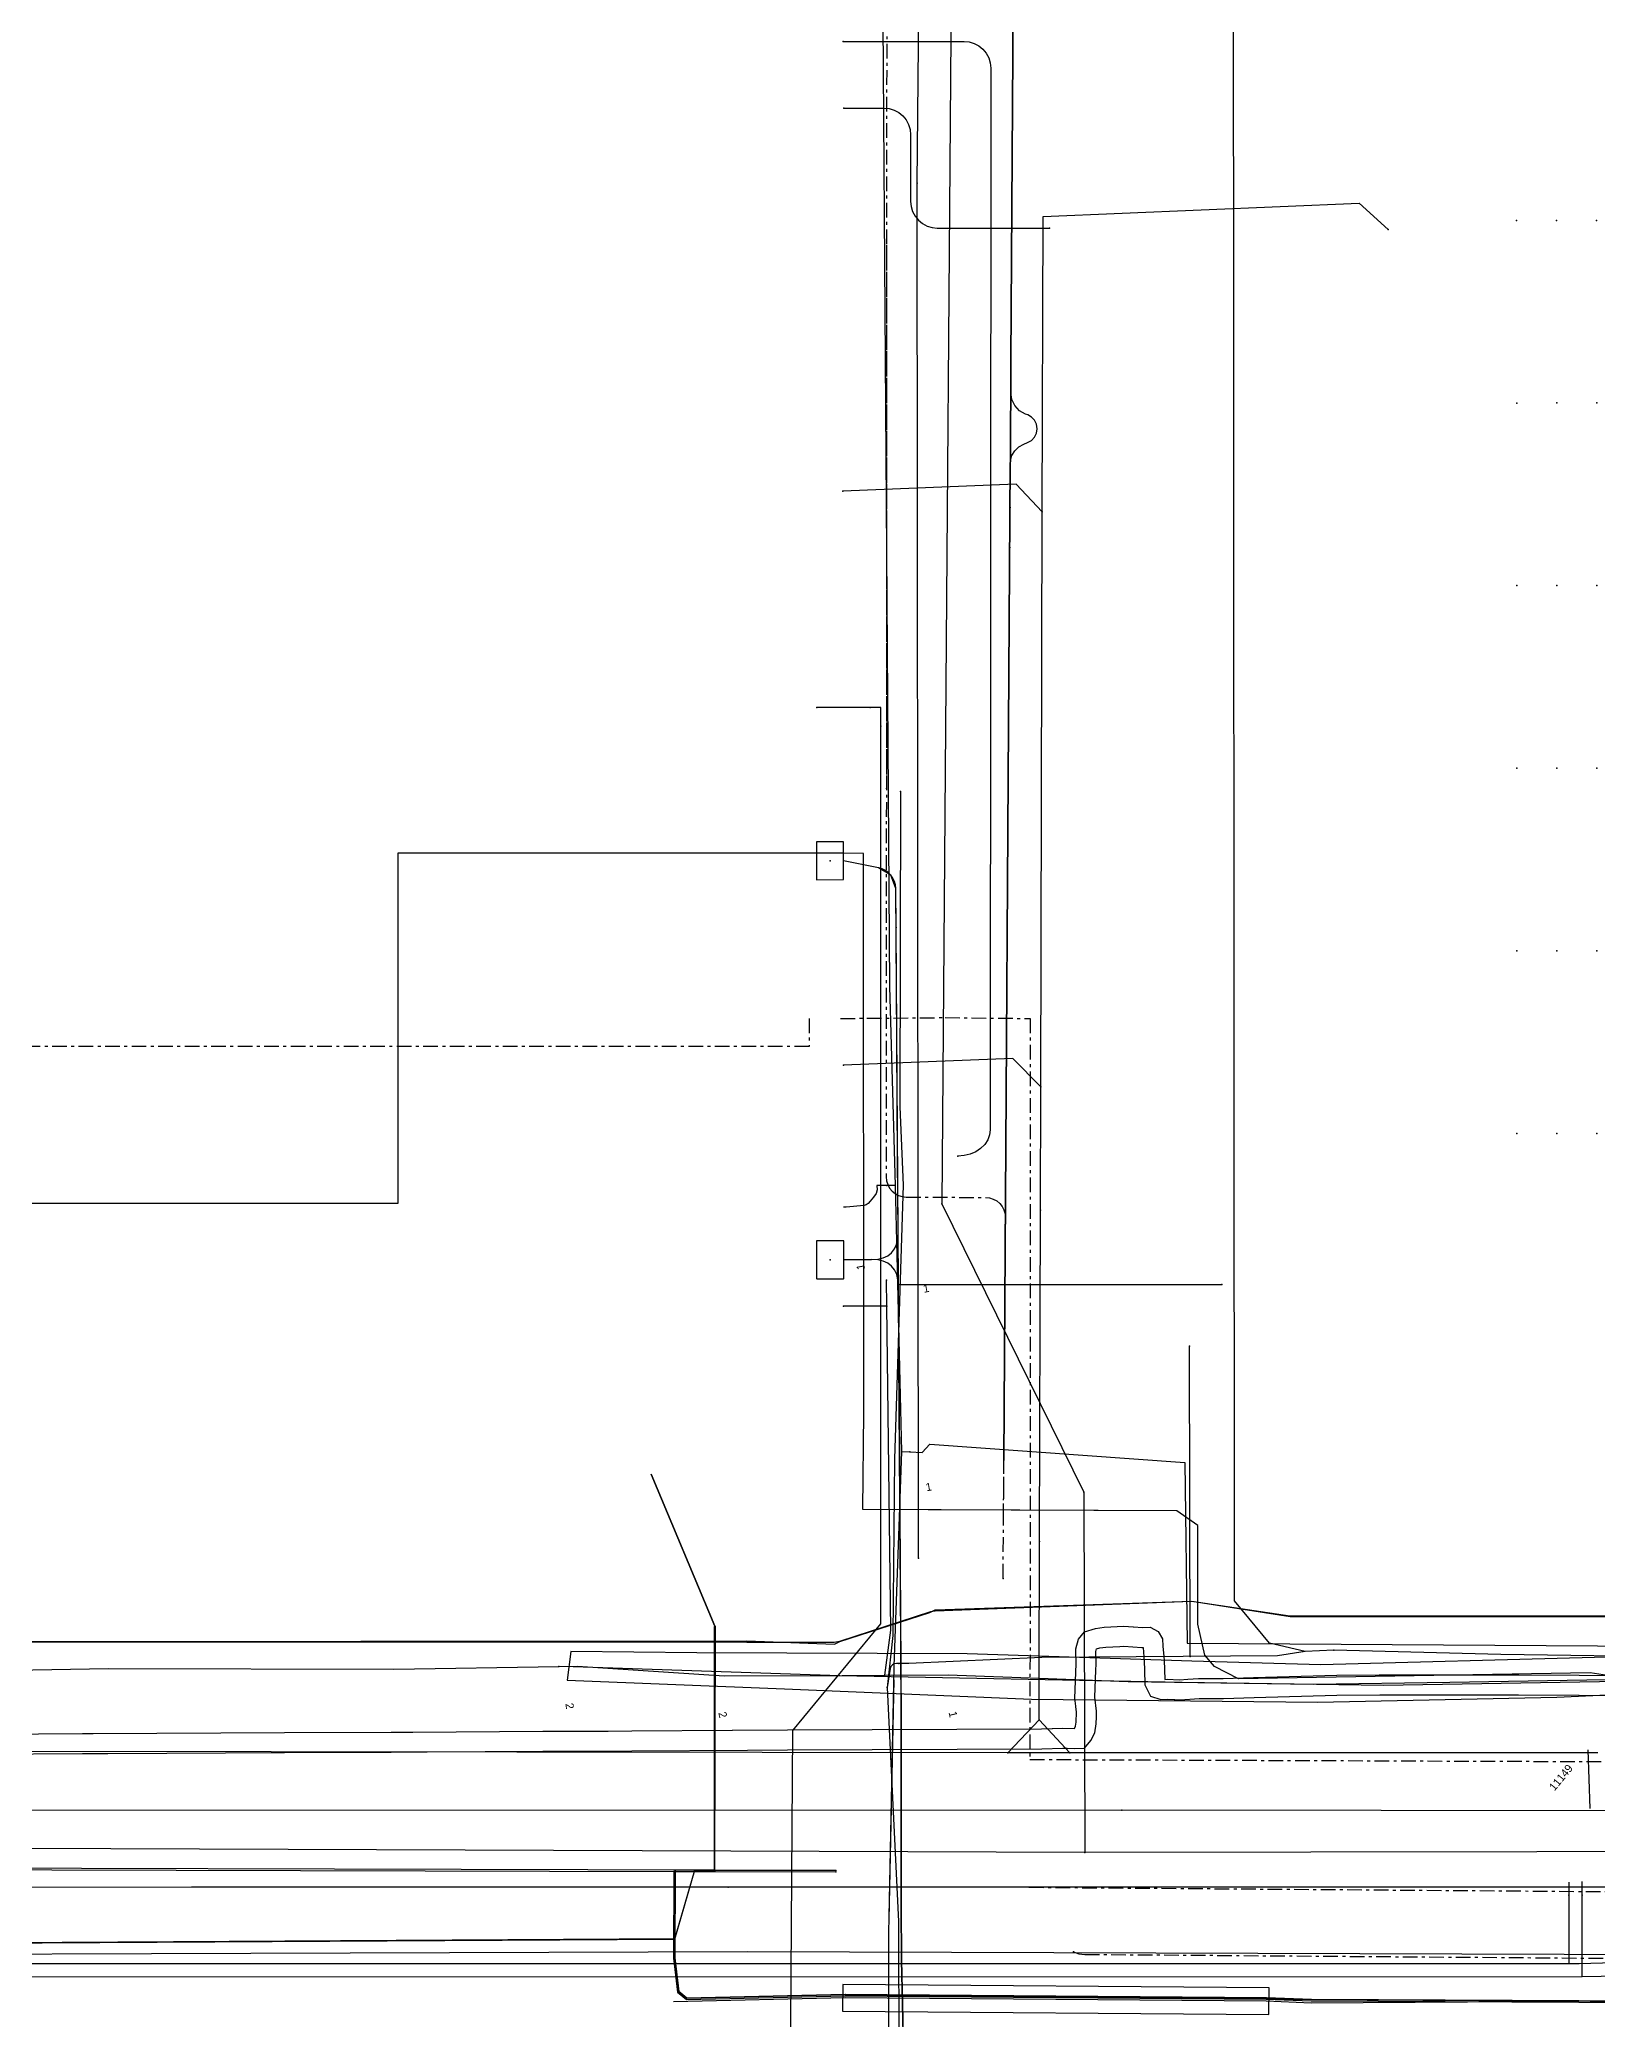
# Model space of a CAD drawing. Header units: metres. Extents: x -529 to 260, y -315 to 217.
# Drawn here: x -261.3 to -202.8, y -9.7 to 64.5 of the extents above; entities that cross this region are included whole.
import ezdxf

# ---------------------------------------------------------------- set-up
doc = ezdxf.new("R2010")
doc.units = ezdxf.units.M
doc.linetypes.add('DISUSED', pattern=[0.9943, 0.55, -0.1666, 0.1111, -0.1666])
for name, color, linetype, true_color in [('GM0772_GWA_Appurtenance', 7, 'Continuous', 0xba38a8), ('GM0772_GWA_Rioolleiding', 7, 'Continuous', 0xba38a8), ('GM0772_WES_Overig', 7, 'Continuous', 0x918a6f), ('KL1001_WAT_Appurtenance', 7, 'Continuous', 0x0000ff), ('KL1001_WAT_Mantelbuis', 7, 'Continuous', 0x0000ff), ('KL1001_WAT_Waterleiding', 7, 'Continuous', 0x0000ff), ('KL1010_DAT_ExtraDetailinfo', 7, 'Continuous', 0x00ff00), ('KL1010_DAT_Telecommunicatiekabel', 7, 'Continuous', 0x00ff00), ('KL1011_DAT_Duct', 7, 'Continuous', 0x00ff00), ('KL1011_DAT_ExtraGeometrie', 7, 'Continuous', 0x00ff00), ('KL1011_DAT_Kabelbed', 7, 'Continuous', 0x00ff00), ('KL1011_DAT_Mantelbuis', 7, 'Continuous', 0x00ff00), ('KL1031_ELS_Appurtenance', 7, 'Continuous', 0x960000), ('KL1031_ELS_Elektriciteitskabel', 7, 'Continuous', 0x960000), ('KL1031_ELS_ExtraGeometrie', 7, 'Continuous', 0x960000), ('KL1031_ELS_Mantelbuis', 7, 'Continuous', 0x960000), ('KL1031_ELS_TechnischGebouw', 7, 'Continuous', 0x960000), ('KL1031_EMS_Appurtenance', 7, 'Continuous', 0xc80000), ('KL1031_EMS_Elektriciteitskabel', 7, 'Continuous', 0xc80000), ('KL1031_EMS_ExtraGeometrie', 7, 'Continuous', 0xc80000), ('KL1031_EMS_Mantelbuis', 7, 'Continuous', 0xc80000), ('KL1031_EMS_TechnischGebouw', 7, 'Continuous', 0xc80000), ('KL1031_GLD_Appurtenance', 7, 'Continuous', 0xffaf3c), ('KL1031_GLD_OlieGasChemicalienPijpleiding', 7, 'Continuous', 0xffaf3c), ('KL1049_DAT_Appurtenance', 7, 'Continuous', 0x00ff00), ('KL1049_DAT_Mantelbuis', 7, 'Continuous', 0x00ff00), ('KL1049_DAT_Telecommunicatiekabel', 7, 'Continuous', 0x00ff00), ('KL1051_DAT_Annotatie', 7, 'Continuous', 0xffffff), ('KL1051_DAT_Appurtenance', 7, 'Continuous', 0x00ff00), ('KL1051_DAT_ExtraDetailinfo', 7, 'Continuous', 0x00ff00), ('KL1051_DAT_Kabelbed', 7, 'Continuous', 0x00ff00), ('KL1051_DAT_Mantelbuis', 7, 'Continuous', 0x00ff00), ('KL1233_WRM_Appurtenance', 7, 'Continuous', 0x008080), ('KL1233_WRM_ThermischePijpleiding', 7, 'Continuous', 0x008080), ('KL1648_DAT_Appurtenance', 7, 'Continuous', 0x00ff00), ('KL1648_DAT_Telecommunicatiekabel', 7, 'Continuous', 0x00ff00), ('KL1662_EMS_Elektriciteitskabel', 7, 'Continuous', 0xc80000), ('KL1662_EMS_Mantelbuis', 7, 'Continuous', 0xc80000)]:
    doc.layers.add(name, color=color, linetype=linetype, true_color=true_color)

msp = doc.modelspace()

# ---------------------------------------------------------------- linework, layer by layer
at = {"layer": 'GM0772_GWA_Appurtenance'}
for p in [(-228.331, 59.128), (-227.409, 20.861), (-222.087, 10.049), (-228.282, 7.57), (-220.653, -1.874), (-222.043, -3.46)]:
    msp.add_point(p, dxfattribs=at)
at = {"layer": 'GM0772_GWA_Rioolleiding', "linetype": 'CONTINUOUS'}
for points in [[(-226.947, 80.917), (-227.409, 20.861)], [(-228.331, 59.128), (-228.131, 79.838)], [(-228.282, 7.57), (-228.331, 59.128)], [(-227.409, 20.861), (-222.087, 10.049)], [(-222.087, 10.049), (-222.043, -3.46)], [(-220.653, -1.874), (-275.681, -1.886)], [(-172.056, -1.937), (-220.653, -1.874)], [(-222.043, -3.46), (-298.433, -3.169)], [(-171.189, -3.382), (-222.043, -3.46)]]:
    msp.add_lwpolyline(points, dxfattribs=at)
at = {"layer": 'GM0772_WES_Overig', "linetype": 'CONTINUOUS'}
msp.add_lwpolyline([(-203.092, -1.806), (-203.166, 0.388)], dxfattribs=at)
at = {"layer": 'KL1001_WAT_Appurtenance'}
for p in [(-229.478, 21.549), (-228.608, 11.557)]:
    msp.add_point(p, dxfattribs=at)
at = {"layer": 'KL1001_WAT_Mantelbuis', "linetype": 'CONTINUOUS'}
msp.add_lwpolyline([(-229.383, -5.984), (-229.192, 3.008)], dxfattribs=at)
at = {"layer": 'KL1001_WAT_Waterleiding', "linetype": 'CONTINUOUS'}
for points in [[(-229.148, 21.551), (-229.36, 29.011), (-229.631, 68.822)], [(-229.478, 21.549), (-229.842, 21.551), (-229.838, 21.39), (-229.879, 21.252), (-229.972, 21.112), (-230.1, 20.958), (-230.173, 20.875), (-230.244, 20.821), (-230.327, 20.792), (-231, 20.74), (-231.1, 20.74)], [(-229.148, 21.551), (-229.478, 21.549)], [(-228.908, 11.568), (-229.148, 21.551)], [(-229.393, -13.667), (-229.393, -13.492), (-229.393, -6.484), (-229.201, 3.515), (-228.908, 11.568)], [(-228.908, 11.568), (-228.608, 11.557)], [(-228.608, 11.557), (-228.148, 11.54), (-227.855, 11.847), (-218.296, 11.159), (-218.211, 4.382), (-177.808, 4.122), (-159.202, 3.913), (-155.109, 3.868), (-153.785, 5.031), (-130.964, 5.064), (-124.148, 5.075), (-123.547, 5.076), (-123.247, 5.076), (-119.923, 5.081), (-119.558, 5.081)]]:
    msp.add_lwpolyline(points, dxfattribs=at)
at = {"layer": 'KL1010_DAT_ExtraDetailinfo', "linetype": 'CONTINUOUS'}
msp.add_lwpolyline([(-218.036, 5.946), (-227.662, 5.589)], dxfattribs=at)
at = {"layer": 'KL1010_DAT_Telecommunicatiekabel', "linetype": 'CONTINUOUS'}
for points in [[(-312.318, -14.744), (-312.211, -7.561), (-311.433, 2.313), (-311.064, 2.916), (-310.681, 3.378), (-310.131, 3.572), (-298.915, 3.631), (-295.509, 3.666), (-292.669, 4.43), (-234.719, 4.472), (-231.441, 4.354), (-231.237, 4.444), (-227.86, 5.542), (-227.655, 5.633), (-218.028, 5.968), (-214.351, 5.39), (-175.006, 5.391)], [(-154.481, 4.94), (-175.019, 5.396), (-214.363, 5.405), (-218.036, 5.946), (-227.662, 5.589), (-227.834, 5.567), (-231.251, 4.454), (-231.448, 4.414), (-234.719, 4.418), (-292.729, 4.428), (-295.573, 3.662), (-298.905, 3.597), (-310.142, 3.618), (-310.649, 3.382), (-311.071, 2.948), (-311.374, 2.316)]]:
    msp.add_lwpolyline(points, dxfattribs=at)
at = {"layer": 'KL1011_DAT_Duct', "linetype": 'CONTINUOUS'}
msp.add_lwpolyline([(-215.241, -9.032), (-231.03, -8.913)], dxfattribs=at)
at = {"layer": 'KL1011_DAT_ExtraGeometrie', "linetype": 'CONTINUOUS'}
msp.add_lwpolyline([(-215.137, -8.532), (-231.127, -8.412), (-231.134, -9.413), (-215.144, -9.533), (-215.137, -8.532)], close=True, dxfattribs=at)
at = {"layer": 'KL1011_DAT_Kabelbed', "linetype": 'CONTINUOUS'}
for points in [[(-170.596, -8.835), (-213.553, -9.106), (-215.241, -9.032)], [(-231.03, -8.913), (-237.479, -9.058)], [(-215.241, -9.032), (-231.03, -8.913)]]:
    msp.add_lwpolyline(points, dxfattribs=at)
at = {"layer": 'KL1011_DAT_Mantelbuis', "linetype": 'CONTINUOUS'}
msp.add_lwpolyline([(-215.241, -9.032), (-231.03, -8.913)], dxfattribs=at)
at = {"layer": 'KL1031_ELS_Appurtenance'}
for p in [(-231.106, 64.446), (-231.08, 61.949), (-223.372, 57.444), (-205.851, 57.736), (-204.351, 57.736), (-202.851, 57.736), (-205.849, 50.888), (-204.349, 50.889), (-202.849, 50.89), (-205.847, 44.042), (-204.347, 44.042), (-202.847, 44.042), (-205.844, 37.194), (-204.345, 37.195), (-202.845, 37.195), (-228.956, 36.317), (-205.843, 30.347), (-204.343, 30.347), (-202.842, 30.348), (-205.841, 23.501), (-204.341, 23.501), (-202.841, 23.501), (-226.816, 22.653), (-228.982, 17.84), (-216.904, 17.831), (-218.126, 15.52), (-218.097, 3.886), (-212.704, 4.126), (-212.704, 4.126), (-229.02, 3.622), (-229.02, 3.622), (-229.46, 2.725), (-224.138, -4.767), (-222.47, -7.189)]:
    msp.add_point(p, dxfattribs=at)
at = {"layer": 'KL1031_ELS_Elektriciteitskabel', "linetype": 'CONTINUOUS'}
for points in [[(-212.704, 4.126), (-213.78, 4.072), (-215.119, 4.388), (-216.438, 5.973), (-216.465, 70.982), (-216.163, 72.151), (-214.503, 73.49), (-195.088, 73.603), (-194.84, 73.232), (-194.76, 72.434), (-194.76, 71.154)], [(-212.704, 4.126), (-213.78, 4.072), (-215.119, 4.388), (-216.438, 5.973), (-216.465, 70.982), (-216.163, 72.151), (-214.503, 73.49), (-195.088, 73.603), (-194.84, 73.232), (-194.76, 72.434), (-194.76, 71.154)], [(-231.106, 64.446), (-226.576, 64.447), (-226.381, 64.427), (-226.194, 64.37), (-226.021, 64.277), (-225.869, 64.153), (-225.746, 64.001), (-225.653, 63.828), (-225.596, 63.641), (-225.577, 63.446), (-225.596, 23.639), (-225.62, 23.444), (-225.69, 23.258), (-225.803, 23.087), (-225.955, 22.936), (-226.14, 22.814), (-226.351, 22.724), (-226.578, 22.67), (-226.816, 22.653)], [(-231.08, 61.949), (-229.58, 61.947), (-229.385, 61.929), (-229.198, 61.871), (-229.025, 61.779), (-228.874, 61.654), (-228.749, 61.503), (-228.657, 61.33), (-228.6, 61.142), (-228.581, 60.947), (-228.582, 58.447), (-228.563, 58.252), (-228.506, 58.065), (-228.413, 57.892), (-228.29, 57.74), (-228.138, 57.616), (-227.966, 57.523), (-227.778, 57.466), (-227.583, 57.446), (-223.372, 57.444)], [(-228.956, 36.317), (-228.986, 24.503), (-228.865, 21.563), (-229.188, 11.298), (-229.251, 4.669), (-229.46, 2.725)], [(-228.982, 17.84), (-216.904, 17.831)], [(-218.097, 3.886), (-218.126, 15.52)], [(-212.704, 4.126), (-213.78, 4.072), (-214.818, 3.907), (-223.659, 3.852), (-228.648, 3.619), (-228.897, 3.619), (-229.113, 3.625), (-229.194, 3.613), (-229.264, 3.573), (-229.317, 3.511), (-229.343, 3.434), (-229.46, 2.725), (-229.428, 1.939), (-229.036, -6.053), (-229.02, -11.071)], [(-212.704, 4.126), (-213.78, 4.072), (-214.818, 3.907), (-223.659, 3.852), (-228.648, 3.619), (-228.897, 3.619), (-229.02, 3.622)], [(-173.762, 3.829), (-175.391, 3.827), (-192.462, 3.758), (-206.445, 3.958), (-212.704, 4.126)], [(-176.141, 3.824), (-192.462, 3.758), (-206.445, 3.958), (-212.704, 4.126)], [(-229.02, 3.622), (-229.113, 3.625), (-229.194, 3.613), (-229.264, 3.573), (-229.317, 3.511), (-229.343, 3.434), (-229.46, 2.725)], [(-229.46, 2.725), (-229.428, 1.939), (-229.036, -6.053), (-229.02, -11.071)]]:
    msp.add_lwpolyline(points, dxfattribs=at)
at = {"layer": 'KL1031_ELS_Elektriciteitskabel', "linetype": 'DISUSED'}
for points in [[(-224.138, -4.767), (-184.036, -5.064), (-182.036, -5.094), (-181.331, -5.109), (-181.107, -5.129), (-180.889, -5.18), (-180.68, -5.26), (-180.483, -5.368), (-180.303, -5.502), (-180.144, -5.659), (-180.008, -5.837), (-179.896, -6.031), (-179.134, -7.612)], [(-222.47, -7.189), (-222.266, -7.258), (-222.052, -7.282), (-196.272, -7.473), (-195.272, -7.468), (-194.272, -7.439), (-180.39, -6.858), (-180.197, -6.864), (-180.007, -6.898), (-179.823, -6.96), (-179.65, -7.047), (-179.492, -7.157), (-179.35, -7.291), (-179.231, -7.443), (-179.134, -7.612)]]:
    msp.add_lwpolyline(points, dxfattribs=at)
at = {"layer": 'KL1031_ELS_ExtraGeometrie', "linetype": 'CONTINUOUS'}
for points in [[(-231.093, 33.02), (-231.094, 34.432), (-231.101, 34.436), (-232.109, 34.433), (-232.112, 34.425), (-232.11, 33.019), (-232.103, 33.015), (-231.102, 33.016), (-231.094, 33.02), (-231.093, 33.02)], [(-231.092, 18.058), (-231.092, 19.47), (-231.099, 19.474), (-232.106, 19.472), (-232.11, 19.464), (-232.107, 18.057), (-232.1, 18.053), (-231.1, 18.054), (-231.092, 18.058), (-231.092, 18.058)]]:
    msp.add_lwpolyline(points, close=True, dxfattribs=at)
at = {"layer": 'KL1031_ELS_Mantelbuis', "linetype": 'CONTINUOUS'}
for points in [[(-223.659, 3.852), (-228.648, 3.619)], [(-223.659, 3.852), (-228.648, 3.619)], [(-223.659, 3.852), (-228.648, 3.619)], [(-223.659, 3.852), (-228.648, 3.619)], [(-229.428, 1.939), (-229.036, -6.053)], [(-229.428, 1.939), (-229.036, -6.053)], [(-229.428, 1.939), (-229.036, -6.053)], [(-229.428, 1.939), (-229.036, -6.053)]]:
    msp.add_lwpolyline(points, dxfattribs=at)
at = {"layer": 'KL1031_ELS_TechnischGebouw'}
for p in [(-231.602, 33.726), (-231.6, 18.764)]:
    msp.add_point(p, dxfattribs=at)
at = {"layer": 'KL1031_EMS_Appurtenance'}
for p in [(-224.797, 55.475), (-224.807, 53.976), (-224.818, 52.476), (-224.818, 52.476), (-224.852, 46.975), (-224.862, 45.476), (-229.491, 36.434), (-229.129, 31.22), (-229.129, 31.22), (-229.07, 22.514), (-229.018, 15.015), (-225.082, 11.243), (-225.082, 11.243), (-225.082, 11.243), (-225.082, 11.243), (-225.082, 11.243), (-225.082, 11.243), (-225.11, 6.813)]:
    msp.add_point(p, dxfattribs=at)
at = {"layer": 'KL1031_EMS_Elektriciteitskabel', "linetype": 'CONTINUOUS'}
for points in [[(-392.33, 78.762), (-387.257, 83.093), (-387.023, 83.259), (-386.763, 83.381), (-386.486, 83.456), (-386.2, 83.481), (-373.193, 83.413), (-372.897, 83.443), (-372.599, 83.453), (-353.374, 83.415), (-225.366, 83.883), (-225.221, 83.869), (-225.08, 83.827), (-224.95, 83.758), (-224.838, 83.665), (-224.745, 83.552), (-224.676, 83.422), (-224.634, 83.282), (-224.621, 83.136), (-224.818, 52.476), (-224.836, 48.715), (-224.842, 48.623), (-225.082, 11.243)], [(-225.082, 11.243), (-224.842, 48.623), (-224.836, 48.715), (-224.818, 52.476), (-224.621, 83.136), (-224.634, 83.282), (-224.676, 83.422), (-224.745, 83.552), (-224.838, 83.665), (-224.95, 83.758), (-225.08, 83.827), (-225.221, 83.869), (-225.366, 83.883), (-353.374, 83.415), (-372.599, 83.453), (-372.897, 83.443), (-373.193, 83.413), (-386.2, 83.481), (-386.486, 83.456), (-386.763, 83.381), (-387.023, 83.259), (-387.257, 83.093), (-389.882, 80.852)], [(-229.129, 31.22), (-229.138, 32.681), (-229.15, 32.817), (-229.186, 32.949), (-229.244, 33.073), (-229.321, 33.185), (-229.417, 33.282), (-229.528, 33.362), (-229.65, 33.422), (-229.781, 33.46), (-231.102, 33.726)], [(-228.853, -10.834), (-228.918, -7.484), (-228.938, -5.484), (-228.94, 2.516), (-228.947, 4.516), (-229.138, 32.681), (-229.15, 32.817), (-229.186, 32.949), (-229.244, 33.073), (-229.321, 33.185), (-229.417, 33.282), (-229.528, 33.362), (-229.65, 33.422), (-229.781, 33.46), (-231.102, 33.726)], [(-229.129, 31.22), (-229.138, 32.681), (-229.15, 32.817), (-229.186, 32.949), (-229.244, 33.073), (-229.321, 33.185), (-229.417, 33.282), (-229.528, 33.362), (-229.65, 33.422), (-229.781, 33.46), (-231.102, 33.726)], [(-172.997, -11.773), (-174.71, -11.686), (-228.087, -11.597), (-228.266, -11.585), (-228.421, -11.55), (-228.553, -11.49), (-228.661, -11.407), (-228.745, -11.3), (-228.804, -11.169), (-228.84, -11.013), (-228.853, -10.834), (-228.918, -7.484), (-228.938, -5.484), (-228.94, 2.516), (-228.947, 4.516), (-229.129, 31.22)], [(-229.07, 22.514), (-229.129, 31.22)], [(-231.1, 18.764), (-230.043, 18.772), (-229.809, 18.79), (-229.606, 18.837), (-229.436, 18.916), (-229.295, 19.027), (-229.187, 19.168), (-229.11, 19.34), (-229.064, 19.544), (-229.051, 19.778), (-229.07, 22.514)], [(-229.018, 15.015), (-229.037, 17.778), (-229.055, 18.012), (-229.102, 18.215), (-229.182, 18.387), (-229.292, 18.526), (-229.433, 18.635), (-229.606, 18.712), (-229.809, 18.758), (-230.043, 18.772), (-231.1, 18.764)], [(-229.018, 15.015), (-228.942, 3.516), (-228.938, -5.484), (-228.918, -7.484), (-228.853, -10.834)], [(-231.382, -4.134), (-235.931, -4.128), (-311.939, -3.92), (-312.105, -4.02), (-315.934, -7.006), (-316.126, -7.03), (-409.222, -7.707)]]:
    msp.add_lwpolyline(points, dxfattribs=at)
at = {"layer": 'KL1031_EMS_Elektriciteitskabel', "linetype": 'DISUSED'}
for points in [[(-224.797, 55.475), (-224.621, 83.136), (-224.634, 83.282), (-224.676, 83.422), (-224.745, 83.552), (-224.838, 83.665), (-224.95, 83.758), (-225.08, 83.827), (-225.221, 83.869), (-225.366, 83.883), (-353.374, 83.415), (-369.694, 83.448)], [(-224.807, 53.976), (-224.621, 83.136), (-224.634, 83.282), (-224.676, 83.422), (-224.745, 83.552), (-224.838, 83.665), (-224.95, 83.758), (-225.08, 83.827), (-225.221, 83.869), (-225.366, 83.883), (-353.374, 83.415), (-368.493, 83.445)], [(-224.818, 52.476), (-224.621, 83.136), (-224.634, 83.282), (-224.676, 83.422), (-224.745, 83.552), (-224.838, 83.665), (-224.95, 83.758), (-225.08, 83.827), (-225.221, 83.869), (-225.366, 83.883), (-353.374, 83.415), (-367.095, 83.442)], [(-224.818, 52.476), (-224.621, 83.136), (-224.634, 83.282), (-224.676, 83.422), (-224.745, 83.552), (-224.838, 83.665), (-224.95, 83.758), (-225.08, 83.827), (-225.221, 83.869), (-225.366, 83.883), (-353.374, 83.415), (-367.095, 83.442)], [(-376.808, 79.223), (-352.427, 79.247), (-229.971, 79.771), (-229.78, 79.734), (-229.619, 79.626), (-229.51, 79.464), (-229.472, 79.273), (-229.491, 36.434)], [(-225.11, 6.813), (-224.842, 48.623), (-224.836, 48.715), (-224.818, 52.476), (-224.684, 73.153)], [(-229.482, 56.804), (-229.498, 21.871), (-229.483, 21.724), (-229.441, 21.584), (-229.371, 21.454), (-229.279, 21.339), (-229.164, 21.246), (-229.035, 21.175), (-228.895, 21.132), (-228.748, 21.116), (-225.769, 21.098), (-225.623, 21.083), (-225.482, 21.04), (-225.353, 20.969), (-225.24, 20.875), (-225.147, 20.761), (-225.079, 20.63), (-225.037, 20.489), (-225.023, 20.343), (-225.025, 20.102)], [(-224.862, 45.476), (-224.842, 48.623), (-224.836, 48.715), (-224.781, 48.919), (-224.675, 49.101), (-224.523, 49.248), (-224.338, 49.349), (-224.193, 49.404), (-224.048, 49.487), (-223.933, 49.608), (-223.86, 49.759), (-223.833, 49.924), (-223.858, 50.089), (-223.93, 50.239), (-224.045, 50.36), (-224.189, 50.442), (-224.267, 50.472), (-224.495, 50.6), (-224.674, 50.79), (-224.787, 51.025), (-224.825, 51.283), (-224.797, 55.475)], [(-225.082, 11.243), (-224.842, 48.623), (-224.836, 48.715), (-224.781, 48.919), (-224.675, 49.101), (-224.523, 49.248), (-224.338, 49.349), (-224.193, 49.404), (-224.048, 49.487), (-223.933, 49.608), (-223.86, 49.759), (-223.833, 49.924), (-223.858, 50.089), (-223.93, 50.239), (-224.045, 50.36), (-224.189, 50.442), (-224.267, 50.472), (-224.495, 50.6), (-224.674, 50.79), (-224.787, 51.025), (-224.825, 51.283), (-224.807, 53.976)], [(-225.082, 11.243), (-224.842, 48.623), (-224.836, 48.715), (-224.781, 48.919), (-224.675, 49.101), (-224.523, 49.248), (-224.338, 49.349), (-224.193, 49.404), (-224.048, 49.487), (-223.933, 49.608), (-223.86, 49.759), (-223.833, 49.924), (-223.858, 50.089), (-223.93, 50.239), (-224.045, 50.36), (-224.189, 50.442), (-224.267, 50.472), (-224.495, 50.6), (-224.674, 50.79), (-224.787, 51.025), (-224.825, 51.283), (-224.818, 52.476)], [(-224.852, 46.975), (-224.842, 48.623), (-224.836, 48.715), (-224.781, 48.919), (-224.675, 49.101), (-224.523, 49.248), (-224.338, 49.349), (-224.193, 49.404), (-224.048, 49.487), (-223.933, 49.608), (-223.86, 49.759), (-223.833, 49.924), (-223.858, 50.089), (-223.93, 50.239), (-224.045, 50.36), (-224.189, 50.442), (-224.267, 50.472), (-224.495, 50.6), (-224.674, 50.79), (-224.787, 51.025), (-224.825, 51.283), (-224.818, 52.476)], [(-225.082, 11.243), (-224.852, 46.975)], [(-225.082, 11.243), (-224.862, 45.476)], [(-232.389, 27.81), (-232.389, 26.758), (-373.7, 26.755)], [(-231.212, 27.81), (-227.29, 27.843), (-224.092, 27.811), (-224.105, 0.025), (-178.92, -0.139), (-154.45, -60.377), (-145.458, -56.726)], [(-225.096, 9.028), (-225.025, 20.102)]]:
    msp.add_lwpolyline(points, dxfattribs=at)
at = {"layer": 'KL1031_EMS_ExtraGeometrie', "linetype": 'CONTINUOUS'}
for points in [[(-231.093, 33.02), (-231.094, 34.432), (-231.101, 34.436), (-232.109, 34.433), (-232.112, 34.425), (-232.11, 33.019), (-232.103, 33.015), (-231.102, 33.016), (-231.094, 33.02), (-231.093, 33.02)], [(-231.092, 18.058), (-231.092, 19.47), (-231.099, 19.474), (-232.106, 19.472), (-232.11, 19.464), (-232.107, 18.057), (-232.1, 18.053), (-231.1, 18.054), (-231.092, 18.058), (-231.092, 18.058)]]:
    msp.add_lwpolyline(points, close=True, dxfattribs=at)
at = {"layer": 'KL1031_EMS_Mantelbuis', "linetype": 'CONTINUOUS'}
msp.add_lwpolyline([(-228.94, 2.516), (-228.938, -5.484), (-228.918, -7.484)], dxfattribs=at)
msp.add_lwpolyline([(-228.94, 2.516), (-228.938, -5.484), (-228.918, -7.484)], dxfattribs=at)
msp.add_lwpolyline([(-228.94, 2.516), (-228.938, -5.484), (-228.918, -7.484)], dxfattribs=at)
at = {"layer": 'KL1031_EMS_TechnischGebouw'}
for p in [(-231.602, 33.726), (-231.6, 18.764)]:
    msp.add_point(p, dxfattribs=at)
at = {"layer": 'KL1031_GLD_Appurtenance'}
for p in [(-232.103, 39.467), (-230.103, 39.467), (-229.703, 38.767)]:
    msp.add_point(p, dxfattribs=at)
at = {"layer": 'KL1031_GLD_OlieGasChemicalienPijpleiding', "linetype": 'CONTINUOUS'}
for points in [[(-230.103, 39.467), (-232.103, 39.467)], [(-229.703, 38.767), (-229.704, 39.467), (-230.103, 39.467)], [(-233.094, -13.497), (-232.996, 1.116), (-229.698, 5.117), (-229.703, 38.767)]]:
    msp.add_lwpolyline(points, dxfattribs=at)
at = {"layer": 'KL1049_DAT_Appurtenance'}
for p in [(-237.465, -4.174), (-235.919, -4.179), (-231.383, -4.184)]:
    msp.add_point(p, dxfattribs=at)
at = {"layer": 'KL1049_DAT_Mantelbuis', "linetype": 'CONTINUOUS'}
for points in [[(-218.596, 9.347), (-227.928, 9.387)], [(-215.238, -8.933), (-231.03, -8.812)]]:
    msp.add_lwpolyline(points, dxfattribs=at)
at = {"layer": 'KL1049_DAT_Telecommunicatiekabel', "linetype": 'CONTINUOUS'}
for points in [[(-202.439, 3.176), (-203.095, 3.269), (-216.287, 3.045), (-217.186, 3.513), (-217.547, 3.938), (-217.804, 5.101), (-217.813, 8.802), (-218.596, 9.347), (-230.367, 9.402), (-230.33, 13.027), (-230.342, 33.999), (-231.093, 34.006), (-247.809, 34.014), (-247.815, 20.873), (-301.115, 20.867)], [(-235.919, -4.179), (-235.896, 5.019)], [(-409.232, -7.758), (-316.109, -7.079), (-312.122, -3.97), (-237.465, -4.174)], [(-237.465, -4.174), (-237.474, -7.422), (-237.32, -8.697), (-236.988, -8.968), (-231.03, -8.837), (-215.24, -8.958), (-213.552, -9.03), (-201.001, -9.092), (-196.489, -9.012), (-186.294, -8.854), (-178.63, -8.886), (-170.368, -8.822), (-169.562, -8.742), (-161.966, -8.688), (-160.474, -8.669), (-154.814, -8.829), (-148.996, -8.701), (-148.727, -8.774), (-148.043, -10.243)], [(-237.465, -4.174), (-235.919, -4.179)], [(-235.919, -4.179), (-231.383, -4.184)]]:
    msp.add_lwpolyline(points, dxfattribs=at)
at = {"layer": 'KL1051_DAT_Appurtenance'}
for p in [(-210.673, 57.393), (-231.123, 47.578), (-223.641, 46.809), (-231.102, 26.055), (-223.697, 25.251), (-223.709, 20.617), (-229.491, 17.996), (-229.491, 17.996), (-231.1, 17.019), (-229.478, 17.019), (-229.478, 17.019), (-223.741, 8.199), (-241.777, 3.509), (-229.544, 3.185), (-223.76, 1.511), (-224.929, 0.274), (-222.604, 0.273), (-235.43, -4.765)]:
    msp.add_point(p, dxfattribs=at)
at = {"layer": 'KL1051_DAT_ExtraDetailinfo', "linetype": 'CONTINUOUS'}
msp.add_lwpolyline([(-153.043, 4.832), (-153.304, 6.178), (-166.008, 5.546), (-177.194, 5.022), (-187.752, 4.315), (-195.546, 4.045), (-202.936, 3.855), (-213.194, 3.574), (-218.029, 3.71), (-226.463, 3.983), (-236.595, 4.026), (-241.33, 4.079), (-241.463, 2.994), (-233.308, 2.68), (-224.046, 2.293), (-213.325, 2.177), (-204.338, 2.367), (-189.813, 3.035), (-174.646, 3.599), (-159.787, 4.497), (-153.043, 4.832)], dxfattribs=at)
at = {"layer": 'KL1051_DAT_Kabelbed', "linetype": 'CONTINUOUS'}
for points in [[(-223.642, 46.809), (-223.642, 46.81), (-223.612, 57.881), (-211.753, 58.38), (-210.673, 57.393)], [(-223.641, 46.809), (-223.642, 46.81), (-224.617, 47.843), (-231.123, 47.578)], [(-223.697, 25.251), (-223.642, 46.809)], [(-223.698, 25.252), (-224.753, 26.305), (-231.102, 26.055)], [(-223.709, 20.617), (-223.697, 25.251)], [(-223.741, 8.199), (-223.709, 20.617)], [(-229.478, 17.019), (-229.491, 17.996)], [(-229.478, 17.019), (-231.1, 17.019)], [(-229.544, 3.185), (-229.317, 4.88), (-229.478, 17.019)], [(-223.76, 1.511), (-223.755, 3.075), (-223.741, 8.199)], [(-241.232, 3.517), (-231.242, 3.17), (-218.39, 2.924), (-210.847, 2.817), (-202.748, 2.951), (-189.167, 3.74), (-174.497, 4.325), (-161.002, 5.054), (-153.632, 5.439)], [(-302.731, 2.985), (-302.434, 3.021), (-301.891, 3.087), (-299.367, 3.077), (-294.381, 3.133), (-290.436, 3.152), (-280.932, 3.282), (-278.139, 3.217), (-267.867, 3.278), (-258.679, 3.439), (-247.963, 3.417), (-241.777, 3.509)], [(-241.777, 3.509), (-241.074, 3.519), (-235.574, 3.16), (-231.15, 3.17), (-229.544, 3.185)], [(-229.544, 3.185), (-227.169, 3.198), (-223.755, 3.075), (-220.42, 2.955), (-213.475, 2.845), (-208.362, 2.919), (-201.754, 3.036)], [(-224.929, 0.274), (-280.209, 0.35), (-301.15, 0.358), (-302.444, 1.708), (-302.445, 1.708)], [(-224.929, 0.274), (-223.76, 1.511)], [(-222.604, 0.273), (-223.76, 1.511)], [(-222.604, 0.273), (-223.862, 0.274), (-224.929, 0.274)], [(-202.802, 0.281), (-222.604, 0.273)], [(-235.43, -4.765), (-255.558, -4.766), (-297.65, -4.771)], [(-178.238, -4.956), (-178.423, -4.764), (-203.398, -4.767), (-235.43, -4.765)], [(-62.118, -10.936), (-65.279, -8.318), (-65.487, -8.16), (-65.708, -8.021), (-65.941, -7.901), (-66.182, -7.802), (-66.432, -7.724), (-66.687, -7.667), (-66.946, -7.633), (-67.207, -7.621), (-69.417, -7.616), (-77.752, -7.597), (-96.756, -7.559), (-103.111, -7.547), (-127.767, -7.497), (-160.711, -7.431), (-177.28, -7.375), (-234.701, -7.181), (-286.886, -7.366), (-302.523, -7.374), (-307.018, -7.376)]]:
    msp.add_lwpolyline(points, dxfattribs=at)
at = {"layer": 'KL1051_DAT_Mantelbuis', "linetype": 'CONTINUOUS'}
msp.add_lwpolyline([(-241.232, 3.517), (-231.242, 3.17), (-218.39, 2.924), (-210.847, 2.817), (-202.748, 2.951), (-189.167, 3.74), (-174.497, 4.325), (-161.002, 5.054), (-153.632, 5.439)], dxfattribs=at)
at = {"layer": 'KL1233_WRM_Appurtenance'}
for p in [(-203.897, -5.057), (-203.397, -5.064)]:
    msp.add_point(p, dxfattribs=at)
at = {"layer": 'KL1233_WRM_ThermischePijpleiding', "linetype": 'CONTINUOUS'}
for points in [[(-271.247, 0.917), (-259.646, 1), (-259.248, 1.003), (-259.235, 1.003), (-252.063, 1.042), (-248.061, 1.051), (-247.256, 1.056), (-247.254, 1.056), (-242.373, 1.09), (-239.925, 1.084), (-239.04, 1.097), (-235.269, 1.123), (-235.256, 1.124), (-233.203, 1.138), (-223.668, 1.177), (-223.277, 1.19), (-223.262, 1.19), (-222.877, 1.203), (-222.435, 1.19), (-222.394, 1.269), (-222.367, 1.43), (-222.36, 1.8), (-222.385, 2.008), (-222.386, 2.021), (-222.421, 2.324), (-222.378, 3.614), (-222.378, 3.839), (-222.379, 3.851), (-222.38, 4.171), (-222.288, 4.538), (-222.057, 4.817), (-221.647, 4.942), (-221.327, 4.989), (-220.58, 5.022), (-220.236, 5), (-220.221, 5), (-219.887, 4.979), (-219.595, 4.985), (-219.292, 4.828), (-219.129, 4.551), (-219.115, 4.281), (-219.085, 3.886), (-219.084, 3.878), (-219.074, 3.744), (-219.048, 3.028), (-218.959, 3.032), (-218.49, 3.018), (-218.188, 3.038), (-217.779, 3.065), (-216.857, 3.065), (-215.716, 3.103), (-212.6, 3.192), (-211.002, 3.195), (-210.998, 3.195), (-205.774, 3.203), (-198.995, 3.163)], [(-270.714, 0.17), (-259.641, 0.251), (-258.69, 0.255), (-252.06, 0.292), (-248.058, 0.3), (-246.712, 0.31), (-242.371, 0.341), (-239.92, 0.334), (-239.032, 0.347), (-234.693, 0.377), (-233.198, 0.388), (-223.654, 0.427), (-222.875, 0.452), (-222.708, 0.448), (-222.42, 0.44), (-222.065, 0.447), (-221.826, 0.735), (-221.675, 1.028), (-221.618, 1.358), (-221.613, 1.622), (-221.609, 1.837), (-221.67, 2.357), (-221.635, 3.37), (-221.627, 3.603), (-221.63, 4.08), (-221.607, 4.17), (-221.483, 4.209), (-221.256, 4.241), (-220.738, 4.264), (-220.586, 4.271), (-219.904, 4.229), (-219.864, 4.23), (-219.824, 3.702), (-219.811, 3.384), (-219.791, 2.83), (-219.579, 2.394), (-219.196, 2.272), (-218.954, 2.282), (-218.691, 2.274), (-218.673, 2.274), (-218.477, 2.268), (-217.754, 2.315), (-216.844, 2.315), (-215.693, 2.353), (-212.589, 2.442), (-210.978, 2.444), (-205.776, 2.452), (-198.966, 2.413)], [(-203.89, -4.578), (-203.897, -7.641)], [(-203.396, -8.129), (-203.397, -4.544)], [(-203.396, -8.129), (-203.397, -5.064)], [(-194.851, -8.039), (-198.431, -8.031), (-203.396, -8.129), (-293.398, -8.131), (-294.897, -6.631), (-308.238, -6.632)], [(-194.644, -7.539), (-201.328, -7.577), (-203.503, -7.641), (-293.19, -7.632), (-294.69, -6.131), (-307.738, -6.132)]]:
    msp.add_lwpolyline(points, dxfattribs=at)
at = {"layer": 'KL1648_DAT_Appurtenance'}
for p in [(-235.936, -4.129), (-231.383, -4.135), (-237.422, -6.707)]:
    msp.add_point(p, dxfattribs=at)
at = {"layer": 'KL1648_DAT_Telecommunicatiekabel', "linetype": 'CONTINUOUS'}
for points in [[(-409.213, -7.661), (-365.439, -7.359), (-304.307, -7.096), (-270.867, -6.904), (-237.42, -6.704), (-236.675, -4.127), (-235.936, -4.129), (-235.932, 0.438), (-235.928, 5.019), (-238.318, 10.725)], [(-238.318, 10.725), (-235.928, 5.019), (-235.932, 0.438), (-235.936, -4.129), (-236.675, -4.127), (-237.414, -4.126), (-237.425, -7.415), (-237.271, -8.672), (-236.971, -8.921), (-231.031, -8.789), (-215.239, -8.912), (-213.542, -8.98), (-201.001, -9.045), (-196.484, -8.969), (-186.286, -8.807), (-178.627, -8.841), (-170.366, -8.776), (-169.557, -8.693), (-161.956, -8.64), (-160.465, -8.628), (-154.804, -8.785), (-148.985, -8.658), (-148.687, -8.736), (-147.985, -10.24)], [(-235.936, -4.129), (-235.932, 5.017)], [(-235.932, 5.017), (-235.931, -4.128)], [(-147.993, -10.23), (-148.692, -8.731), (-148.99, -8.651), (-154.815, -8.779), (-160.474, -8.619), (-161.966, -8.639), (-169.566, -8.692), (-170.371, -8.773), (-178.631, -8.837), (-186.294, -8.805), (-196.489, -8.962), (-201.001, -9.042), (-213.549, -8.98), (-215.237, -8.908), (-231.03, -8.788), (-236.97, -8.918), (-237.273, -8.671), (-237.424, -7.416), (-237.415, -4.124)], [(-237.422, -6.707), (-236.675, -4.127), (-235.936, -4.129)], [(-235.931, -4.128), (-237.415, -4.124)], [(-231.382, -4.134), (-235.931, -4.128)], [(-235.931, -4.128), (-231.382, -4.134)], [(-237.422, -6.707), (-409.223, -7.713)], [(-147.985, -10.24), (-148.687, -8.736), (-148.985, -8.658), (-154.804, -8.785), (-161.956, -8.64), (-169.557, -8.693), (-178.627, -8.841), (-186.286, -8.807), (-201.001, -9.045), (-213.542, -8.98), (-231.031, -8.789), (-236.971, -8.921), (-237.271, -8.672), (-237.425, -7.415), (-237.42, -6.704), (-270.867, -6.904), (-304.307, -7.096), (-365.439, -7.359), (-409.213, -7.661)], [(-304.311, -7.095), (-237.422, -6.707)], [(-146.688, -37.17), (-146.604, -36.77), (-146.591, -35.891), (-146.064, -34.077), (-147.984, -10.236), (-148.682, -8.737), (-148.98, -8.656), (-154.805, -8.783), (-161.957, -8.643), (-169.557, -8.696), (-178.623, -8.84), (-186.289, -8.808), (-200.997, -9.045), (-213.546, -8.981), (-231.029, -8.788), (-236.969, -8.918), (-237.272, -8.672), (-237.424, -7.416), (-237.422, -6.707)]]:
    msp.add_lwpolyline(points, dxfattribs=at)
at = {"layer": 'KL1662_EMS_Elektriciteitskabel', "linetype": 'CONTINUOUS'}
msp.add_lwpolyline([(-228.853, -10.834), (-228.918, -7.484), (-228.938, -5.484), (-228.94, 2.516), (-228.942, 3.516), (-228.947, 4.516), (-229.018, 15.015), (-229.037, 17.778), (-229.042, 18.467), (-229.046, 19.066), (-229.051, 19.778), (-229.07, 22.514), (-229.129, 31.22), (-229.138, 32.681), (-229.321, 33.185), (-229.781, 33.46), (-231.102, 33.726)], dxfattribs=at)
at = {"layer": 'KL1662_EMS_Mantelbuis', "linetype": 'CONTINUOUS'}
for points in [[(-228.94, 2.516), (-228.939, -2.46), (-228.938, -5.484), (-228.918, -7.484)], [(-215.239, -8.908), (-223.596, -8.844), (-231.03, -8.788)]]:
    msp.add_lwpolyline(points, dxfattribs=at)

# ---------------------------------------------------------------- texts
at = {"layer": 'KL1051_DAT_Annotatie', "char_height": 0.3, "attachment_point": 7}
for s, insert, rotation in [('1', (-230.289, 18.418), 100.763), ('1', (-228.084, 17.525), 9.963), ('1', (-227.986, 10.08), 9.963), ('2', (-241.533, 2.113), 279.863), ('2', (-235.798, 1.772), 284.463), ('1', (-227.159, 1.796), 282.763), ('11149', (-204.428, -1.177), 50.363)]:
    msp.add_mtext(s, dxfattribs=dict(at, insert=insert, rotation=rotation))

doc.saveas('drawing.dxf')
